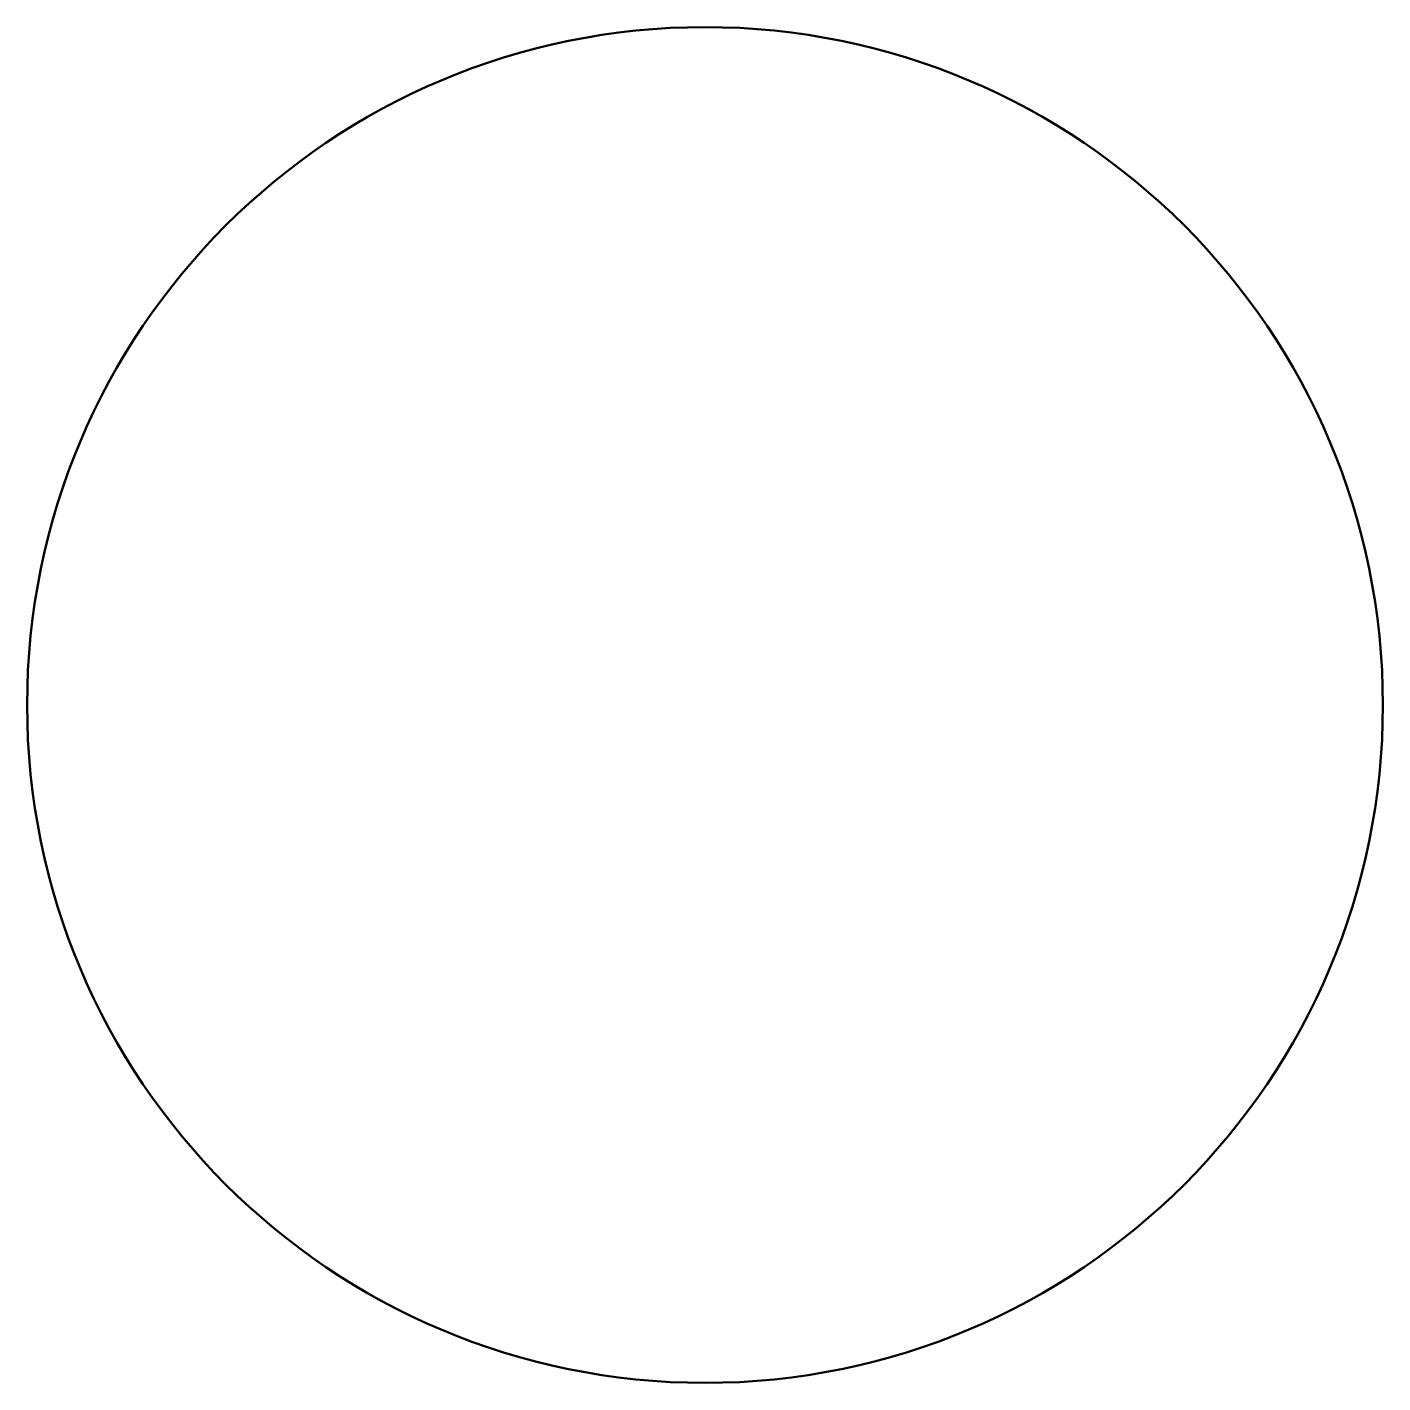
# Model space of a CAD drawing. Header units: millimetres. Extents: x 36 to 314, y 36 to 314.
import ezdxf

# ---------------------------------------------------------------- set-up
doc = ezdxf.new("R2010")
doc.units = ezdxf.units.MM
doc.layers.add('Visible (ISO)', color=7, linetype='Continuous', lineweight=50)

msp = doc.modelspace()

# ---------------------------------------------------------------- linework, layer by layer
at = {"layer": 'Visible (ISO)'}
msp.add_circle((175, 175), 139, dxfattribs=at)

doc.saveas('drawing.dxf')
